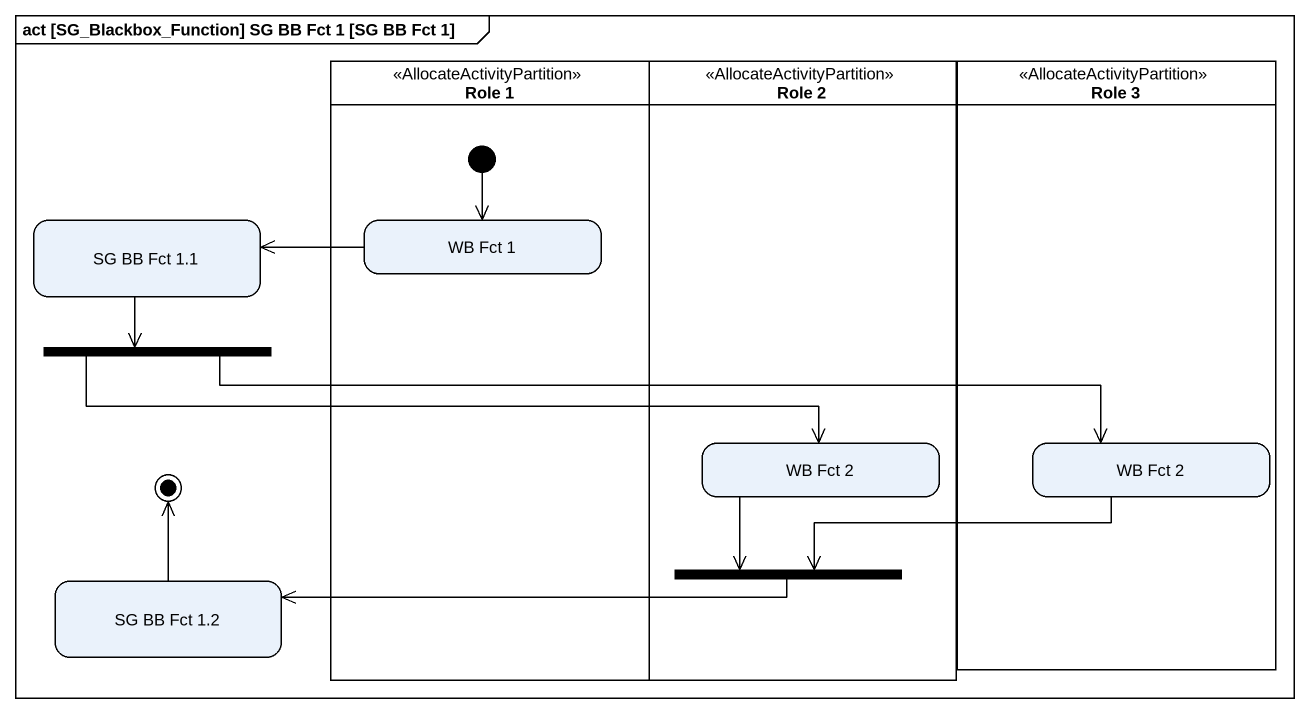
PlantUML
@startuml
mainframe act [SG_Blackbox_Function] SG BB Fct 1 [SG BB Fct 1]
hide empty description
state "Role 1" as Role_1 <<AllocateActivityPartition>> {
  state "WB Fct 1" as WB_Fct_1
  [*] --> WB_Fct_1
}
state "Role 2" as Role_2 <<AllocateActivityPartition>> {
  state "WB Fct 2" as WB_Fct_2
  state fork2 <<join>>
}
state "Role 3" as Role_3 <<AllocateActivityPartition>> {
  state "WB Fct 2" as WB_Fct_2_2
}
state "SG BB Fct 1.1" as SG_BB_Fct_1_1
state fork1 <<fork>>
state "SG BB Fct 1.2" as SG_BB_Fct_1_2
SG_BB_Fct_1_1 --> fork1
WB_Fct_1 -left-> SG_BB_Fct_1_1
fork1 -right-> WB_Fct_2
fork1 -right-> WB_Fct_2_2
WB_Fct_2 --> fork2
WB_Fct_2_2 -left-> fork2
fork2 -left-> SG_BB_Fct_1_2
SG_BB_Fct_1_2 -up-> [*]
@enduml
